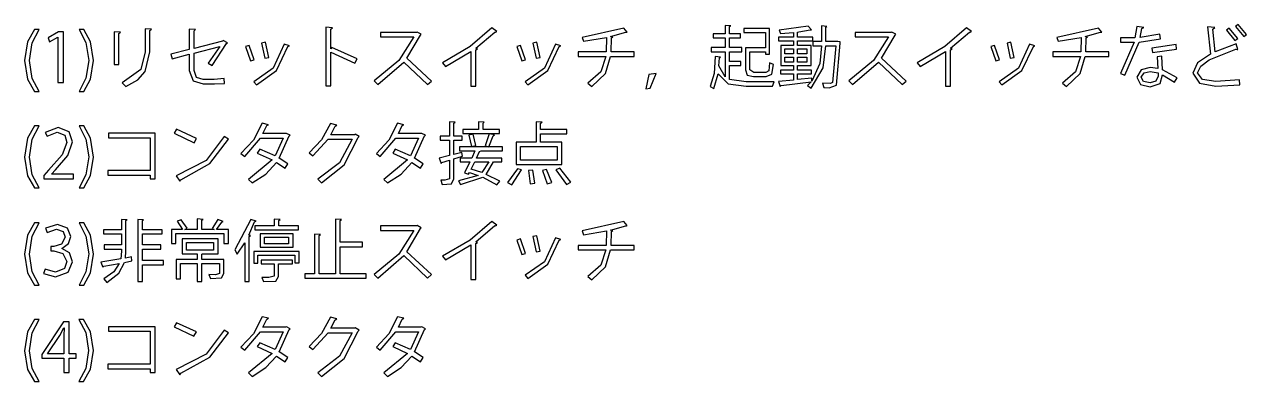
# Model space of a CAD drawing. Extents: x 18 to 210, y 9 to 277.
# Drawn here: x 19.23 to 63.75, y 122.49 to 135.49 of the extents above; entities that cross this region are included whole.
import ezdxf

# ---------------------------------------------------------------- set-up
doc = ezdxf.new("R2010")
doc.units = 0

msp = doc.modelspace()

# ---------------------------------------------------------------- linework, layer by layer
at = {"layer": '1'}
for p, q in [((30.457017, 135.374855), (30.20897, 135.391392)), ((30.20897, 135.391392), (30.20897, 133.258191)), ((30.395007, 135.325246), (30.457017, 135.374855)), ((36.257171, 135.37072), (35.461873, 134.689626)), ((36.443194, 135.234296), (36.257171, 135.37072)), ((41.064112, 135.362433), (39.54276, 135.023436)), ((41.192271, 135.217738), (41.064112, 135.362433)), ((44.959473, 135.449269), (44.7569, 135.461678)), ((44.7569, 135.461678), (44.7569, 135.151621)), ((44.913996, 135.416196), (44.959473, 135.449269)), ((44.913996, 135.151613), (44.913996, 135.416196)), ((47.777882, 135.428611), (46.727818, 135.288051)), ((47.901905, 135.300455), (47.777882, 135.428611)), ((48.464163, 135.424478), (48.261593, 135.441014)), ((48.261593, 135.441014), (48.261593, 134.870507)), ((48.418689, 135.391405), (48.464163, 135.424478)), ((48.418689, 134.870507), (48.418689, 135.391405)), ((53.550152, 135.370733), (52.754851, 134.689639)), ((53.736172, 135.234309), (53.550152, 135.370733)), ((58.357072, 135.362446), (56.83572, 135.023449)), ((58.485228, 135.217751), (58.357072, 135.362446)), ((59.751297, 135.420342), (59.681016, 135.006931)), ((60.007625, 135.387275), (59.751297, 135.420342)), ((59.933212, 135.345934), (60.007625, 135.387275)), ((62.594533, 135.38727), (62.32582, 135.407933)), ((62.32582, 135.407933), (62.437437, 134.415747)), ((62.520122, 135.325259), (62.594533, 135.38727)), ((63.115433, 135.354197), (63.02035, 135.283918)), ((63.429623, 134.986262), (63.115433, 135.354197)), ((63.446159, 135.494756), (63.351076, 135.420342)), ((63.351076, 135.420342), (63.652862, 135.060676)), ((63.752081, 135.130955), (63.446159, 135.494756)), ((19.591544, 135.312856), (19.344531, 134.863788)), ((19.507829, 134.831232), (19.761043, 135.312856)), ((19.761043, 135.312856), (19.591544, 135.312856)), ((20.473143, 135.226041), (20.092805, 135.011067)), ((20.092805, 135.011067), (20.142414, 134.858104)), ((20.142414, 134.858104), (20.444204, 135.035872)), ((20.444204, 135.035872), (20.44834, 135.035872)), ((20.44834, 135.035872), (20.44834, 133.386361)), ((20.65091, 135.226041), (20.473143, 135.226041)), ((20.65091, 133.386361), (20.65091, 135.226041)), ((21.216249, 135.312856), (21.467913, 134.832266)), ((21.385748, 135.312856), (21.216249, 135.312856)), ((21.630694, 134.867406), (21.385748, 135.312856)), ((22.726232, 135.209491), (22.494723, 135.226027)), ((22.494723, 135.226027), (22.494723, 134.031268)), ((22.668355, 135.16815), (22.726232, 135.209491)), ((22.668355, 134.031268), (22.668355, 135.16815)), ((23.623334, 135.337647), (23.623334, 134.498424)), ((23.858979, 135.321111), (23.623334, 135.337647)), ((23.801101, 135.279769), (23.858979, 135.321111)), ((23.801101, 134.498424), (23.801101, 135.279769)), ((25.463014, 135.31285), (25.22737, 135.325259)), ((25.22737, 135.325259), (25.22737, 134.576984)), ((25.405136, 135.263241), (25.463014, 135.31285)), ((25.405136, 134.622455), (25.405136, 135.263241)), ((26.467603, 134.911835), (26.442798, 134.891171)), ((26.624686, 134.829156), (26.467603, 134.911835)), ((30.395007, 134.605911), (30.395007, 135.325246)), ((33.50799, 135.20535), (32.205744, 135.20535)), ((32.205744, 135.20535), (32.205744, 135.039986)), ((32.205744, 135.039986), (33.412904, 135.039986)), ((33.412904, 135.039986), (32.865652, 134.177508)), ((33.160724, 134.266909), (33.652685, 135.110267)), ((33.541063, 135.217759), (33.50799, 135.20535)), ((33.681622, 135.139204), (33.541063, 135.217759)), ((33.652685, 135.110267), (33.681622, 135.139204)), ((35.67013, 134.630716), (36.368793, 135.217759)), ((36.368793, 135.217759), (36.393585, 135.213632)), ((36.393585, 135.213632), (36.443194, 135.234296)), ((39.54276, 135.023436), (39.592369, 134.882876)), ((39.592369, 134.882876), (40.435728, 135.023436)), ((40.435728, 135.023436), (40.423319, 134.49427)), ((40.584558, 135.052382), (41.134394, 135.21361)), ((40.667241, 135.044127), (40.584558, 135.052382)), ((40.601087, 134.494289), (40.613496, 135.002785)), ((40.613496, 135.002785), (40.667241, 135.044127)), ((41.134394, 135.21361), (41.163334, 135.209483)), ((41.163334, 135.209483), (41.192271, 135.217738)), ((44.7569, 135.151621), (44.32282, 135.151621)), ((44.32282, 135.151621), (44.32282, 135.002793)), ((44.32282, 135.002793), (44.7569, 135.002793)), ((44.7569, 135.002793), (44.7569, 134.655528)), ((45.319139, 135.151613), (44.913996, 135.151613)), ((44.913996, 134.65552), (44.913996, 135.002785)), ((44.913996, 135.002785), (45.319139, 135.002785)), ((45.319139, 135.002785), (45.319139, 135.151613)), ((46.377471, 135.350051), (45.430761, 135.350051)), ((45.430761, 135.350051), (45.430761, 135.197087)), ((45.430761, 135.197087), (46.220375, 135.197087)), ((46.220375, 135.197087), (46.220375, 134.643117)), ((46.377471, 134.407474), (46.377471, 135.350051)), ((47.244583, 135.027603), (46.6989, 135.027603)), ((46.6989, 135.027603), (46.6989, 134.899445)), ((46.727818, 135.288051), (46.76916, 135.168163)), ((46.76916, 135.168163), (47.244583, 135.205369)), ((47.244583, 135.205369), (47.244583, 135.027603)), ((47.397563, 135.209504), (47.438904, 135.226041)), ((47.397563, 135.027603), (47.397563, 135.209504)), ((47.947401, 135.027603), (47.397563, 135.027603)), ((47.438904, 135.226041), (47.85645, 135.300455)), ((47.85645, 135.300455), (47.881242, 135.296327)), ((47.881242, 135.296327), (47.901905, 135.300455)), ((47.947401, 134.899445), (47.947401, 135.027603)), ((50.800968, 135.205363), (49.498725, 135.205363)), ((49.498725, 135.205363), (49.498725, 135.039999)), ((49.498725, 135.039999), (50.705885, 135.039999)), ((50.705885, 135.039999), (50.158631, 134.177521)), ((50.453703, 134.266922), (50.945663, 135.11028)), ((50.834041, 135.217772), (50.800968, 135.205363)), ((50.9746, 135.139218), (50.834041, 135.217772)), ((50.945663, 135.11028), (50.9746, 135.139218)), ((52.963108, 134.630729), (53.661772, 135.217772)), ((53.661772, 135.217772), (53.686563, 135.213645)), ((53.686563, 135.213645), (53.736172, 135.234309)), ((56.83572, 135.023449), (56.885326, 134.88289)), ((56.885326, 134.88289), (57.728687, 135.023449)), ((57.728687, 135.023449), (57.716278, 134.494283)), ((57.877537, 135.052395), (58.427372, 135.213624)), ((57.960221, 135.04414), (57.877537, 135.052395)), ((57.894068, 134.494302), (57.906477, 135.002799)), ((57.906477, 135.002799), (57.960221, 135.04414)), ((58.427372, 135.213624), (58.456301, 135.209496)), ((58.456301, 135.209496), (58.485228, 135.217751)), ((59.457774, 135.002804), (59.164254, 135.002804)), ((59.164254, 135.002804), (59.164254, 134.845708)), ((59.681016, 135.006931), (59.457774, 135.002804)), ((59.838115, 134.849841), (60.61946, 134.969731)), ((59.871199, 135.015205), (59.933212, 135.345934)), ((60.594669, 135.135095), (59.871199, 135.015205)), ((60.61946, 134.969731), (60.594669, 135.135095)), ((62.602801, 134.494302), (62.520122, 135.325259)), ((63.02035, 135.283918), (63.322136, 134.915981)), ((63.322136, 134.915981), (63.429623, 134.986262)), ((63.652862, 135.060676), (63.752081, 135.130955)), ((19.344531, 134.863788), (19.227743, 134.175977)), ((19.409644, 134.175977), (19.507829, 134.831232)), ((21.467913, 134.832266), (21.567649, 134.184245)), ((21.745415, 134.18011), (21.630694, 134.867406)), ((23.623334, 134.498424), (23.463654, 133.859704)), ((23.624368, 133.776504), (23.801101, 134.498424)), ((25.22737, 134.576984), (24.565912, 134.41162)), ((25.405125, 134.452953), (26.343568, 134.696864)), ((26.442798, 134.891171), (25.405136, 134.622455)), ((26.343568, 134.696864), (25.921888, 134.089151)), ((26.070716, 133.998201), (26.583345, 134.800218)), ((26.583345, 134.800218), (26.624686, 134.829156)), ((27.414312, 134.734067), (27.282021, 134.688593)), ((27.282021, 134.688593), (27.463922, 134.167695)), ((27.600349, 134.204901), (27.414312, 134.734067)), ((28.01376, 134.849809), (27.869064, 134.816749)), ((27.869064, 134.816749), (27.980687, 134.266914)), ((28.129515, 134.291705), (28.01376, 134.849809)), ((28.691754, 134.771275), (28.291778, 133.901562)), ((28.407533, 133.813194), (28.828178, 134.688593)), ((28.881923, 134.713385), (28.691754, 134.771275)), ((28.828178, 134.688593), (28.881923, 134.713385)), ((30.432212, 134.659653), (30.395007, 134.605911)), ((30.395007, 133.258191), (30.395007, 134.48602)), ((30.395007, 134.48602), (31.259034, 134.085013)), ((31.35412, 134.246242), (30.432212, 134.659653)), ((35.461873, 134.689626), (34.458835, 134.10155)), ((34.562189, 133.965123), (35.496495, 134.514961)), ((35.496495, 134.514961), (35.496495, 133.249923)), ((35.728005, 134.601776), (35.67013, 134.630716)), ((35.674263, 134.568703), (35.728005, 134.601776)), ((35.674263, 133.249923), (35.674263, 134.568703)), ((37.298967, 134.734067), (37.166675, 134.688593)), ((37.166675, 134.688593), (37.348576, 134.167695)), ((37.485003, 134.204901), (37.298967, 134.734067)), ((37.898414, 134.849809), (37.753719, 134.816749)), ((37.753719, 134.816749), (37.865341, 134.266914)), ((38.014169, 134.291705), (37.898414, 134.849809)), ((38.576408, 134.771275), (38.176432, 133.901562)), ((38.292187, 133.813194), (38.712832, 134.688593)), ((38.766577, 134.713385), (38.576408, 134.771275)), ((38.712832, 134.688593), (38.766577, 134.713385)), ((40.423319, 134.49427), (39.406331, 134.49427)), ((39.406331, 134.49427), (39.406331, 134.333039)), ((41.440312, 134.494289), (40.601087, 134.494289)), ((41.440312, 134.333039), (41.440312, 134.494289)), ((44.7569, 134.655528), (44.248406, 134.655528)), ((44.248406, 134.655528), (44.248406, 134.502565)), ((44.248406, 134.502565), (44.761035, 134.502565)), ((44.761035, 134.502565), (44.761035, 133.584793)), ((45.368748, 134.65552), (44.913996, 134.65552)), ((44.913996, 134.147023), (44.913996, 134.502557)), ((44.913996, 134.502557), (45.368748, 134.502557)), ((45.368748, 134.502557), (45.368748, 134.65552)), ((45.50104, 134.643117), (45.50104, 133.841099)), ((46.220375, 134.643117), (45.50104, 134.643117)), ((45.658136, 133.841099), (45.658136, 134.494289)), ((45.658136, 134.494289), (46.220375, 134.494289)), ((46.220375, 134.494289), (46.220375, 134.407474)), ((46.6989, 134.899445), (47.244602, 134.899445)), ((47.244602, 134.725812), (46.785714, 134.725812)), ((46.785714, 134.725812), (46.785714, 133.998209)), ((46.926274, 134.424023), (46.926274, 134.605924)), ((46.926274, 134.605924), (47.244602, 134.605924)), ((47.244602, 134.899445), (47.244602, 134.725812)), ((47.244602, 134.605924), (47.244602, 134.424023)), ((47.397563, 134.725812), (47.397563, 134.899445)), ((47.397563, 134.899445), (47.947401, 134.899445)), ((47.885388, 134.725812), (47.397563, 134.725812)), ((47.397563, 134.424023), (47.397563, 134.605924)), ((47.397563, 134.605924), (47.73656, 134.605924)), ((47.73656, 134.605924), (47.73656, 134.424023)), ((47.885388, 133.998209), (47.885388, 134.725812)), ((48.261593, 134.870507), (47.951533, 134.870507)), ((47.951533, 134.870507), (47.951533, 134.717544)), ((47.951533, 134.717544), (48.261593, 134.717544)), ((48.261593, 134.717544), (48.203715, 134.07159)), ((48.332389, 133.918111), (48.418689, 134.717544)), ((48.861037, 134.87052), (48.418689, 134.870507)), ((48.418689, 134.717544), (48.782491, 134.717544)), ((48.782491, 134.717544), (48.666736, 133.378092)), ((48.807295, 133.278895), (48.94372, 134.812651)), ((48.94372, 134.866393), (48.861037, 134.87052)), ((48.94372, 134.812651), (48.94372, 134.866393)), ((52.754851, 134.689639), (51.751813, 134.101563)), ((51.855167, 133.965136), (52.789476, 134.514974)), ((52.789476, 134.514974), (52.789476, 133.249936)), ((53.020986, 134.601789), (52.963108, 134.630729)), ((52.967241, 134.568716), (53.020986, 134.601789)), ((52.967241, 133.249936), (52.967241, 134.568716)), ((54.570244, 134.73408), (54.437952, 134.688606)), ((54.437952, 134.688606), (54.619853, 134.167709)), ((54.756277, 134.204914), (54.570244, 134.73408)), ((55.169688, 134.849822), (55.024993, 134.816762)), ((55.024993, 134.816762), (55.136615, 134.266927)), ((55.285443, 134.291719), (55.169688, 134.849822)), ((55.847682, 134.771289), (55.447708, 133.901575)), ((55.563463, 133.813208), (55.984107, 134.688606)), ((56.037854, 134.713398), (55.847682, 134.771289)), ((55.984107, 134.688606), (56.037854, 134.713398)), ((57.716278, 134.494283), (56.69929, 134.494283)), ((56.69929, 134.494283), (56.69929, 134.333052)), ((58.733291, 134.494302), (57.894068, 134.494302)), ((58.733269, 134.333052), (58.733291, 134.494302)), ((59.652079, 134.845708), (59.155986, 133.708826)), ((59.164254, 134.845708), (59.652079, 134.845708)), ((59.317215, 133.642681), (59.838115, 134.849841)), ((61.189968, 134.76302), (60.305271, 134.630729)), ((60.305271, 134.630729), (60.330062, 134.473633)), ((60.330062, 134.473633), (61.198225, 134.593521)), ((61.198225, 134.593521), (61.189968, 134.76302)), ((62.391976, 134.210599), (63.359358, 134.597656)), ((63.367613, 134.791958), (62.602801, 134.494302)), ((63.359358, 134.597656), (63.413105, 134.585247)), ((63.429641, 134.585247), (63.367613, 134.791958)), ((63.413105, 134.585247), (63.429641, 134.585247)), ((19.227743, 134.175977), (19.344531, 133.495915)), ((19.510929, 133.531572), (19.409644, 134.175977)), ((21.567649, 134.184245), (21.467913, 133.532606)), ((21.632244, 133.501083), (21.745415, 134.18011)), ((22.494723, 134.031268), (22.668355, 134.031268)), ((24.565912, 134.41162), (24.607254, 134.246255)), ((24.607254, 134.246255), (25.22737, 134.407487)), ((25.22737, 134.407487), (25.22737, 133.812175)), ((25.405125, 133.8163), (25.405125, 134.452953)), ((25.921888, 134.089151), (26.070716, 133.998201)), ((27.463922, 134.167695), (27.600349, 134.204901)), ((27.980687, 134.266914), (28.129515, 134.291705)), ((31.259034, 134.085013), (31.35412, 134.246242)), ((32.865652, 134.177508), (31.974234, 133.435951)), ((32.102392, 133.30366), (33.049102, 134.126349)), ((33.049102, 134.126349), (33.908997, 133.30366)), ((34.057825, 133.431819), (33.160724, 134.266909)), ((34.458835, 134.10155), (34.562189, 133.965123)), ((37.348576, 134.167695), (37.485003, 134.204901)), ((37.865341, 134.266914), (38.014169, 134.291705)), ((39.406331, 134.333039), (40.410918, 134.333039)), ((40.410918, 134.333039), (40.230051, 133.7739)), ((40.397482, 133.710856), (40.58455, 134.333039)), ((40.58455, 134.333039), (41.440312, 134.333039)), ((44.393101, 134.333054), (44.351755, 133.703119)), ((44.591538, 134.308263), (44.393101, 134.333054)), ((44.529525, 133.985802), (44.546062, 134.279323)), ((44.546062, 134.279323), (44.591538, 134.308263)), ((45.323274, 134.147023), (44.913996, 134.147023)), ((45.323274, 133.998196), (45.323274, 134.147023)), ((46.220375, 134.407474), (46.377471, 134.407474)), ((46.377471, 134.10155), (46.342845, 133.809061)), ((46.522166, 134.035404), (46.377471, 134.10155)), ((46.454986, 133.682453), (46.522166, 134.035404)), ((47.244602, 134.424023), (46.926274, 134.424023)), ((46.926274, 134.304133), (47.244602, 134.304133)), ((46.926274, 134.118099), (46.926274, 134.304133)), ((47.244602, 134.118099), (46.926274, 134.118099)), ((47.244602, 134.304133), (47.244602, 134.118099)), ((47.73656, 134.424023), (47.397563, 134.424023)), ((47.397563, 134.118099), (47.397563, 134.304133)), ((47.397563, 134.304133), (47.73656, 134.304133)), ((47.73656, 134.118099), (47.397563, 134.118099)), ((47.73656, 134.304133), (47.73656, 134.118099)), ((48.203715, 134.07159), (47.910192, 133.431837)), ((50.158631, 134.177521), (49.267215, 133.435965)), ((49.395371, 133.303673), (50.342083, 134.126362)), ((50.342083, 134.126362), (51.201978, 133.303673)), ((51.350806, 133.431832), (50.453703, 134.266922)), ((51.751813, 134.101563), (51.855167, 133.965136)), ((54.619853, 134.167709), (54.756277, 134.204914)), ((55.136615, 134.266927), (55.285443, 134.291719)), ((56.69929, 134.333052), (57.703875, 134.333052)), ((57.703875, 134.333052), (57.52301, 133.773914)), ((57.690442, 133.710869), (57.87751, 134.333052)), ((57.87751, 134.333052), (58.733269, 134.333052)), ((60.660833, 134.341341), (60.495456, 134.320669)), ((60.495456, 134.320669), (60.51612, 133.890722)), ((60.693888, 133.83698), (60.660833, 134.341341)), ((61.970801, 134.095353), (61.792518, 133.72535)), ((62.437437, 134.415747), (61.970801, 134.095353)), ((62.085018, 133.978507), (62.391976, 134.210599)), ((23.463654, 133.859704), (22.792378, 133.369811)), ((23.354617, 133.476975), (23.624368, 133.776504)), ((25.22737, 133.812175), (25.368963, 133.443205)), ((25.50176, 133.565153), (25.405125, 133.8163)), ((28.291778, 133.901562), (27.587945, 133.407019)), ((27.683031, 133.291264), (28.407533, 133.813194)), ((38.176432, 133.901562), (37.472599, 133.407019)), ((37.567685, 133.291264), (38.292187, 133.813194)), ((40.230051, 133.7739), (39.757729, 133.357389)), ((39.894153, 133.237501), (40.397482, 133.710856)), ((41.974646, 133.675735), (41.867159, 133.154837)), ((42.239229, 133.708808), (41.974646, 133.675735)), ((42.028388, 133.171374), (42.239229, 133.708808)), ((44.351755, 133.703119), (44.2112, 133.237514)), ((44.339356, 133.1631), (44.500588, 133.692266)), ((44.500588, 133.692266), (44.871623, 133.334149)), ((44.761035, 133.584793), (44.529525, 133.985802)), ((44.913999, 133.489704), (44.913999, 133.998198)), ((44.913999, 133.998198), (45.323274, 133.998196)), ((45.50104, 133.841099), (45.562018, 133.642662)), ((45.562018, 133.642662), (45.790427, 133.593053)), ((45.806964, 133.746016), (45.658136, 133.841099)), ((45.790427, 133.593053), (46.245179, 133.593053)), ((46.236911, 133.746016), (45.806964, 133.746016)), ((46.342845, 133.809061), (46.236911, 133.746016)), ((46.245179, 133.593053), (46.454986, 133.682453)), ((47.244602, 133.832844), (46.769178, 133.832844)), ((46.769178, 133.832844), (46.769178, 133.700553)), ((46.769178, 133.700553), (47.244602, 133.700553)), ((46.785714, 133.998209), (47.244602, 133.998209)), ((47.244602, 133.998209), (47.244602, 133.832844)), ((47.244602, 133.700553), (47.244602, 133.469043)), ((47.397563, 133.832844), (47.397563, 133.998209)), ((47.397563, 133.998209), (47.885388, 133.998209)), ((47.901924, 133.832844), (47.397563, 133.832844)), ((47.397563, 133.485579), (47.397563, 133.700553)), ((47.397563, 133.700553), (47.901924, 133.700553)), ((47.889523, 133.171387), (48.332389, 133.918111)), ((47.901924, 133.700553), (47.901924, 133.832844)), ((55.447708, 133.901575), (54.743876, 133.407032)), ((54.83896, 133.291277), (55.563463, 133.813208)), ((57.52301, 133.773914), (57.050688, 133.357402)), ((57.187112, 133.237514), (57.690442, 133.710869)), ((59.155986, 133.708826), (59.317215, 133.642681)), ((59.912023, 133.843697), (59.755443, 133.572397)), ((59.908396, 133.572397), (60.017429, 133.735176)), ((60.239138, 133.932063), (59.912023, 133.843697)), ((60.017429, 133.735176), (60.23499, 133.783235)), ((60.23499, 133.783235), (60.52851, 133.729493)), ((60.51612, 133.890722), (60.239138, 133.932063)), ((60.52851, 133.613738), (60.450479, 133.429253)), ((60.52851, 133.729493), (60.52851, 133.613738)), ((60.52851, 133.613738), (60.52851, 133.613738)), ((60.59932, 133.342954), (60.693888, 133.655079)), ((61.218921, 133.551725), (60.693888, 133.83698)), ((60.693888, 133.655079), (61.12797, 133.394629)), ((61.792518, 133.72535), (62.032811, 133.352764)), ((61.970297, 133.733626), (62.085018, 133.978507)), ((62.150648, 133.488164), (61.970297, 133.733626)), ((19.344531, 133.495915), (19.591544, 133.051499)), ((19.761043, 133.051499), (19.510929, 133.531572)), ((20.44834, 133.386361), (20.65091, 133.386361)), ((21.467913, 133.532606), (21.216249, 133.051499)), ((21.385748, 133.051499), (21.632244, 133.501083)), ((22.792378, 133.369811), (22.920536, 133.237519)), ((22.920536, 133.237519), (23.354617, 133.476975)), ((25.368963, 133.443205), (25.739999, 133.328483)), ((25.744122, 133.493839), (25.50176, 133.565153)), ((25.739999, 133.328483), (26.15341, 133.328483)), ((26.145131, 133.493839), (25.744122, 133.493839)), ((26.508931, 133.52278), (26.145131, 133.493839)), ((26.15341, 133.328483), (26.517212, 133.349147)), ((26.517212, 133.349147), (26.508931, 133.52278)), ((27.587945, 133.407019), (27.683031, 133.291264)), ((30.20897, 133.258191), (30.395007, 133.258191)), ((31.974234, 133.435951), (32.102392, 133.30366)), ((33.908997, 133.30366), (34.057825, 133.431819)), ((35.496495, 133.249923), (35.674263, 133.249923)), ((37.472599, 133.407019), (37.567685, 133.291264)), ((39.757729, 133.357389), (39.894153, 133.237501)), ((41.867159, 133.154837), (42.028388, 133.171374)), ((44.2112, 133.237514), (44.339356, 133.1631)), ((44.871623, 133.334149), (45.521712, 133.245782)), ((45.517579, 133.402886), (44.913999, 133.489704)), ((46.546971, 133.407014), (45.517579, 133.402886)), ((45.521712, 133.245782), (46.480825, 133.245782)), ((46.480825, 133.245782), (46.546971, 133.407014)), ((47.244602, 133.469043), (46.6989, 133.415301)), ((46.6989, 133.415301), (46.756777, 133.237533)), ((46.756777, 133.237533), (46.793983, 133.270606)), ((46.793983, 133.270606), (47.889523, 133.407032)), ((47.910192, 133.539324), (47.397563, 133.485579)), ((47.889523, 133.407032), (47.761364, 133.274741)), ((47.761364, 133.274741), (47.889523, 133.171387)), ((47.910192, 133.431837), (47.910192, 133.539324)), ((48.596454, 133.340887), (48.307067, 133.353296)), ((48.307067, 133.353296), (48.352543, 133.196199)), ((48.352543, 133.196199), (48.550981, 133.187945)), ((48.550981, 133.187945), (48.807295, 133.278895)), ((48.666736, 133.378092), (48.596454, 133.340887)), ((49.267215, 133.435965), (49.395371, 133.303673)), ((51.201978, 133.303673), (51.350806, 133.431832)), ((52.789476, 133.249936), (52.967241, 133.249936)), ((54.743876, 133.407032), (54.83896, 133.291277)), ((57.050688, 133.357402), (57.187112, 133.237514)), ((59.755443, 133.572397), (59.891356, 133.307814)), ((59.891356, 133.307814), (60.235003, 133.216863)), ((60.002446, 133.416334), (59.908396, 133.572397)), ((60.239125, 133.365691), (60.002446, 133.416334)), ((60.235003, 133.216863), (60.59932, 133.342954)), ((60.450479, 133.429253), (60.239125, 133.365691)), ((61.12797, 133.394629), (61.218921, 133.551725)), ((62.032811, 133.352764), (62.635874, 133.249928)), ((62.631754, 133.419433), (62.150648, 133.488164)), ((63.49992, 133.473178), (62.631754, 133.419433)), ((62.635874, 133.249928), (63.512308, 133.295402)), ((63.512308, 133.295402), (63.49992, 133.473178)), ((19.591544, 133.051499), (19.761043, 133.051499)), ((21.216249, 133.051499), (21.385748, 133.051499)), ((19.591544, 131.799897), (19.344531, 131.350829)), ((19.507829, 131.318273), (19.761043, 131.799897)), ((19.761043, 131.799897), (19.591544, 131.799897)), ((21.216249, 131.799897), (21.467913, 131.319306)), ((21.385748, 131.799897), (21.216249, 131.799897)), ((21.630694, 131.354446), (21.385748, 131.799897)), ((27.889736, 131.895001), (27.568309, 131.277986)), ((28.121246, 131.841259), (27.889736, 131.895001)), ((27.918674, 131.518799), (28.055101, 131.812319)), ((28.055101, 131.812319), (28.121246, 131.841259)), ((30.382603, 131.88672), (30.053942, 131.289858)), ((30.614113, 131.820574), (30.382603, 131.88672)), ((30.543835, 131.787501), (30.614113, 131.820574)), ((32.821728, 131.895001), (32.5003, 131.277986)), ((33.053238, 131.841259), (32.821728, 131.895001)), ((32.850665, 131.518799), (32.987092, 131.812319)), ((32.987092, 131.812319), (33.053238, 131.841259)), ((34.925991, 131.932197), (34.719282, 131.944605)), ((34.719282, 131.944605), (34.719282, 131.431976)), ((34.876381, 131.899124), (34.925991, 131.932197)), ((34.876381, 131.431968), (34.876381, 131.899124)), ((35.980187, 131.932197), (35.765213, 131.944605)), ((35.765213, 131.944605), (35.765213, 131.667621)), ((35.934713, 131.899124), (35.980187, 131.932197)), ((35.934713, 131.667614), (35.934713, 131.899124)), ((38.084447, 131.936329), (37.869474, 131.948738)), ((37.869474, 131.948738), (37.869474, 131.204599)), ((38.034838, 131.903256), (38.084447, 131.936329)), ((38.034838, 131.667614), (38.034838, 131.903256)), ((19.344531, 131.350829), (19.227743, 130.663016)), ((20.456607, 131.746139), (19.981184, 131.564238)), ((19.981184, 131.564238), (20.051464, 131.423679)), ((20.051464, 131.423679), (20.4194, 131.576642)), ((20.4194, 131.576642), (20.694318, 131.460887)), ((20.856582, 131.578191), (20.456607, 131.746139)), ((20.694318, 131.460887), (20.770799, 131.196304)), ((20.977504, 131.221109), (20.856582, 131.578191)), ((21.745415, 130.667151), (21.630694, 131.354446)), ((22.288017, 131.535314), (22.288017, 131.36995)), ((23.987136, 131.535314), (22.288017, 131.535314)), ((22.288017, 131.36995), (23.809369, 131.36995)), ((23.809369, 131.36995), (23.809369, 130.171058)), ((23.987136, 129.869267), (23.987136, 131.535314)), ((24.764348, 131.680015), (24.685801, 131.531187)), ((24.685801, 131.531187), (25.405135, 131.188057)), ((25.496086, 131.345153), (24.764348, 131.680015)), ((26.500676, 131.415432), (25.845418, 130.541068)), ((26.661905, 131.316213), (26.500676, 131.415432)), ((27.257216, 130.679573), (27.823591, 131.353434)), ((27.823591, 131.353434), (28.654545, 131.353434)), ((28.733095, 131.518799), (27.918674, 131.518799)), ((28.654545, 131.353434), (28.356889, 130.704378)), ((28.509853, 130.621696), (28.869519, 131.436117)), ((28.7703, 131.527054), (28.733095, 131.518799)), ((28.902592, 131.460908), (28.7703, 131.527054)), ((28.869519, 131.436117), (28.902592, 131.460908)), ((30.386738, 131.477445), (30.543835, 131.787501)), ((31.250766, 131.477445), (30.386738, 131.477445)), ((30.873529, 130.382422), (31.383057, 131.378226)), ((31.279703, 131.493981), (31.250766, 131.477445)), ((31.420266, 131.411299), (31.279703, 131.493981)), ((31.383057, 131.378226), (31.420266, 131.411299)), ((32.189207, 130.679573), (32.755582, 131.353434)), ((32.755582, 131.353434), (33.586539, 131.353434)), ((33.665086, 131.518799), (32.850665, 131.518799)), ((33.586539, 131.353434), (33.288883, 130.704378)), ((33.441844, 130.621696), (33.801513, 131.436117)), ((33.702294, 131.527054), (33.665086, 131.518799)), ((33.834586, 131.460908), (33.702294, 131.527054)), ((33.801513, 131.436117), (33.834586, 131.460908)), ((34.719282, 131.431976), (34.367884, 131.431976)), ((34.367884, 131.431976), (34.367884, 131.279015)), ((35.174037, 131.431968), (34.876381, 131.431968)), ((35.174037, 131.279007), (35.174037, 131.431968)), ((35.765213, 131.667621), (35.198839, 131.667621)), ((35.198839, 131.667621), (35.198839, 131.522926)), ((35.198839, 131.522926), (36.538291, 131.522926)), ((35.570912, 131.493981), (35.422084, 131.460908)), ((35.422084, 131.460908), (35.513031, 131.05163)), ((35.67013, 131.088838), (35.570912, 131.493981)), ((36.538291, 131.667621), (35.934713, 131.667614)), ((36.15382, 131.510517), (36.009125, 131.072302)), ((36.145551, 131.039229), (36.302648, 131.440236)), ((36.35639, 131.469176), (36.15382, 131.510517)), ((36.302648, 131.440236), (36.35639, 131.469176)), ((36.538291, 131.522926), (36.538291, 131.667621)), ((38.989819, 131.667614), (38.034838, 131.667614)), ((38.034838, 131.204593), (38.034838, 131.510517)), ((38.034838, 131.510517), (38.989819, 131.510517)), ((38.989819, 131.510517), (38.989819, 131.667614)), ((19.409644, 130.663016), (19.507829, 131.318273)), ((20.770799, 131.196304), (20.604401, 130.746202)), ((20.808006, 130.722431), (20.977504, 131.221109)), ((21.467913, 131.319306), (21.567649, 130.671284)), ((25.405135, 131.188057), (25.496086, 131.345153)), ((25.987011, 130.429447), (26.661905, 131.316213)), ((27.568309, 131.277986), (27.116657, 130.791196)), ((27.807054, 130.952425), (27.711968, 130.811865)), ((28.356889, 130.704378), (27.807054, 130.952425)), ((30.053942, 131.289858), (29.601258, 130.82012)), ((29.737682, 130.7085), (30.28752, 131.316213)), ((30.28752, 131.316213), (31.168084, 131.316213)), ((31.168084, 131.316213), (30.708164, 130.459936)), ((32.5003, 131.277986), (32.04865, 130.791196)), ((32.739045, 130.952425), (32.643962, 130.811865)), ((33.288883, 130.704378), (32.739045, 130.952425)), ((34.367884, 131.279015), (34.719282, 131.279015)), ((34.719282, 131.279015), (34.719282, 130.716776)), ((34.876381, 130.758109), (34.876381, 131.279007)), ((34.876381, 131.279007), (35.174037, 131.279007)), ((36.641645, 131.035093), (35.083084, 131.035093)), ((35.083084, 131.035093), (35.083084, 130.890401)), ((35.513031, 131.05163), (35.67013, 131.088838)), ((36.009125, 131.072302), (36.145551, 131.039229)), ((36.641645, 130.890393), (36.641645, 131.035093)), ((37.869474, 131.204599), (37.146006, 131.204599)), ((37.146006, 131.204599), (37.146006, 130.394313)), ((37.303102, 130.547269), (37.303102, 131.05163)), ((37.303102, 131.05163), (38.634285, 131.05163)), ((38.803782, 131.204599), (38.034838, 131.204593)), ((38.634285, 131.05163), (38.634285, 130.547269)), ((38.803782, 130.394313), (38.803782, 131.204599)), ((19.227743, 130.663016), (19.344531, 129.982956)), ((19.510929, 130.018612), (19.409644, 130.663016)), ((20.604401, 130.746202), (20.109341, 130.187581)), ((20.353254, 130.195849), (20.808006, 130.722431)), ((21.567649, 130.671284), (21.467913, 130.019645)), ((21.632244, 129.988123), (21.745415, 130.667151)), ((25.845418, 130.541068), (24.75608, 129.976761)), ((27.116657, 130.791196), (27.257216, 130.679573)), ((28.253538, 130.559685), (27.385375, 129.852751)), ((27.711968, 130.811865), (28.253538, 130.559685)), ((28.01841, 130.045505), (28.406499, 130.468735)), ((28.406499, 130.468735), (28.724826, 130.257894)), ((28.828178, 130.419126), (28.509853, 130.621696)), ((29.601258, 130.82012), (29.737682, 130.7085)), ((30.708164, 130.459936), (29.919583, 129.861006)), ((32.04865, 130.791196), (32.189207, 130.679573)), ((33.185529, 130.559685), (32.317366, 129.852751)), ((32.643962, 130.811865), (33.185529, 130.559685)), ((32.950401, 130.045505), (33.338493, 130.468735)), ((33.338493, 130.468735), (33.656818, 130.257894)), ((33.760169, 130.419126), (33.441844, 130.621696)), ((34.719282, 130.716776), (34.34308, 130.625826)), ((34.34308, 130.625826), (34.40509, 130.431521)), ((34.40509, 130.431521), (34.43403, 130.472863)), ((34.43403, 130.472863), (34.719282, 130.555545)), ((34.719282, 130.555545), (34.719282, 129.869283)), ((34.876379, 130.601013), (35.182303, 130.691964)), ((34.876379, 129.869275), (34.876379, 130.601013)), ((35.165766, 130.836656), (34.876381, 130.758109)), ((35.083084, 130.890401), (35.64119, 130.890401)), ((35.525435, 130.629951), (35.107891, 130.629951)), ((35.107891, 130.629951), (35.107891, 130.485258)), ((35.107891, 130.485258), (35.459289, 130.485258)), ((35.182303, 130.691964), (35.165766, 130.836656)), ((35.459289, 130.485258), (35.260852, 130.088384)), ((35.504766, 130.228943), (35.632922, 130.485258)), ((35.64119, 130.890401), (35.525435, 130.629951)), ((35.632922, 130.485258), (36.141416, 130.485258)), ((35.699068, 130.629951), (35.810687, 130.869729)), ((36.61684, 130.629951), (35.699068, 130.629951)), ((35.810687, 130.869729), (35.864432, 130.890393)), ((35.864432, 130.890393), (36.641645, 130.890393)), ((36.141416, 130.485258), (35.897505, 130.096652)), ((36.054601, 130.034639), (36.310916, 130.485258)), ((36.310916, 130.485258), (36.61684, 130.485258)), ((36.61684, 130.485258), (36.61684, 130.629951)), ((38.634285, 130.547269), (37.303102, 130.547269)), ((19.761043, 129.538538), (19.510929, 130.018612)), ((20.109341, 130.187581), (19.931575, 129.997412)), ((20.20856, 130.047022), (20.353254, 130.195849)), ((20.20856, 130.038767), (20.20856, 130.047022)), ((21.018846, 130.038767), (20.20856, 130.038767)), ((21.018846, 129.873389), (21.018846, 130.038767)), ((21.467913, 130.019645), (21.216249, 129.538538)), ((23.809369, 130.171058), (22.263212, 130.171058)), ((22.263212, 130.171058), (22.263212, 130.005694)), ((24.921445, 129.840337), (25.987011, 130.429447)), ((27.521799, 129.724595), (28.01841, 130.045505)), ((28.724826, 130.257894), (28.828178, 130.419126)), ((30.047741, 129.724582), (30.873529, 130.382422)), ((32.45379, 129.724595), (32.950401, 130.045505)), ((33.656818, 130.257894), (33.760169, 130.419126)), ((35.260852, 130.088384), (35.405547, 130.038774)), ((35.405547, 130.038774), (35.43862, 130.10492)), ((35.43862, 130.10492), (35.752812, 129.997433)), ((35.897505, 130.096652), (35.504766, 130.228943)), ((36.542426, 129.78246), (36.054601, 130.034639)), ((37.187347, 130.241344), (36.831814, 129.736983)), ((36.980642, 129.658436), (37.340308, 130.195871)), ((37.146006, 130.394313), (38.803782, 130.394313)), ((37.340308, 130.195871), (37.187347, 130.241344)), ((37.753719, 130.191743), (37.596623, 130.179334)), ((37.596623, 130.179334), (37.650367, 129.691509)), ((37.819864, 129.712186), (37.753719, 130.191743)), ((38.249812, 130.208272), (38.096851, 130.175199)), ((38.096851, 130.175199), (38.274616, 129.695642)), ((38.435848, 129.73285), (38.249812, 130.208272)), ((38.737637, 130.262016), (38.588809, 130.195871)), ((38.588809, 130.195871), (38.977415, 129.666705)), ((39.130378, 129.745251), (38.737637, 130.262016)), ((19.344531, 129.982956), (19.591544, 129.538538)), ((19.931575, 129.997412), (19.931575, 129.873389)), ((19.931575, 129.873389), (21.018846, 129.873389)), ((21.385748, 129.538538), (21.632244, 129.988123)), ((22.263212, 130.005694), (23.809369, 130.005694)), ((23.809369, 130.005694), (23.809369, 129.869267)), ((23.809369, 129.869267), (23.987136, 129.869267)), ((24.75608, 129.976761), (24.888372, 129.786592)), ((24.888372, 129.786592), (24.921445, 129.840337)), ((27.385375, 129.852751), (27.521799, 129.724595)), ((29.919583, 129.861006), (30.047741, 129.724582)), ((32.317366, 129.852751), (32.45379, 129.724595)), ((34.54565, 129.819673), (34.396822, 129.823801)), ((34.396822, 129.823801), (34.450567, 129.662569)), ((34.450567, 129.662569), (34.787496, 129.693061)), ((34.719282, 129.869283), (34.54565, 129.819673)), ((34.787496, 129.693061), (34.876379, 129.869275)), ((35.752812, 129.997433), (35.041746, 129.803129)), ((35.041746, 129.803129), (35.112024, 129.666705)), ((35.112024, 129.666705), (35.92231, 129.927152)), ((35.92231, 129.927152), (36.434939, 129.654301)), ((36.434939, 129.654301), (36.542426, 129.78246)), ((36.831814, 129.736983), (36.980642, 129.658436)), ((37.650367, 129.691509), (37.819864, 129.712186)), ((38.274616, 129.695642), (38.435848, 129.73285)), ((38.977415, 129.666705), (39.130378, 129.745251)), ((19.591544, 129.538538), (19.761043, 129.538538)), ((21.216249, 129.538538), (21.385748, 129.538538)), ((19.591544, 128.264214), (19.344531, 127.815146)), ((19.507829, 127.782589), (19.761043, 128.264214)), ((19.761043, 128.264214), (19.591544, 128.264214)), ((21.216249, 128.264214), (21.467913, 127.783623)), ((21.385748, 128.2642), (21.216249, 128.264214)), ((21.630694, 127.818749), (21.385748, 128.2642)), ((22.974278, 128.384101), (22.763439, 128.39651)), ((22.763439, 128.39651), (22.763439, 128.020308)), ((22.924669, 128.351029), (22.974278, 128.384101)), ((22.924669, 127.234819), (22.924669, 128.351029)), ((23.569591, 128.384101), (23.358751, 128.39651)), ((23.358751, 128.39651), (23.358751, 126.131018)), ((23.524116, 128.351029), (23.569591, 128.384101)), ((23.524116, 128.0203), (23.524116, 128.351029)), ((24.937981, 128.384101), (24.797421, 128.326227)), ((24.797421, 128.326227), (24.991724, 128.032704)), ((25.161223, 128.07818), (24.937981, 128.384101)), ((25.735864, 128.396505), (25.525024, 128.413042)), ((25.525024, 128.413042), (25.525024, 128.032704)), ((25.690389, 128.363432), (25.735864, 128.396505)), ((25.690389, 128.032704), (25.690389, 128.363432)), ((26.277433, 128.39237), (26.062459, 128.065776)), ((26.219555, 128.032704), (26.417992, 128.293154)), ((26.471736, 128.313818), (26.277433, 128.39237)), ((26.417992, 128.293154), (26.471736, 128.313818)), ((27.47219, 128.396492), (26.889282, 127.288551)), ((27.406044, 127.821863), (27.61275, 128.305555)), ((27.666494, 128.330346), (27.47219, 128.396492)), ((27.61275, 128.305555), (27.666494, 128.330346)), ((28.53879, 128.388237), (28.327952, 128.400646)), ((28.327952, 128.400646), (28.327952, 128.165)), ((28.493316, 128.355164), (28.53879, 128.388237)), ((28.493316, 128.164995), (28.493316, 128.355164)), ((30.779477, 128.388237), (30.556236, 128.404773)), ((30.556236, 128.404773), (30.556236, 126.416268)), ((30.725735, 128.355164), (30.779477, 128.388237)), ((30.725735, 127.565548), (30.725735, 128.355164)), ((36.257171, 128.322091), (35.461873, 127.640996)), ((36.443194, 128.185664), (36.257171, 128.322091)), ((41.064112, 128.313852), (39.54276, 127.974855)), ((41.192271, 128.16916), (41.064112, 128.313852)), ((19.344531, 127.815146), (19.227743, 127.127332)), ((20.431802, 128.210469), (19.993586, 128.069909)), ((19.993586, 128.069909), (20.055598, 127.921081)), ((20.055598, 127.921081), (20.390461, 128.040972)), ((20.390461, 128.040972), (20.63334, 127.952605)), ((20.799221, 128.075077), (20.431802, 128.210469)), ((20.63334, 127.952605), (20.708787, 127.743316)), ((20.915493, 127.772253), (20.799221, 128.075077)), ((21.745415, 127.131454), (21.630694, 127.818749)), ((22.763439, 128.020308), (22.106116, 128.020308)), ((22.106116, 128.020308), (22.106116, 127.867344)), ((22.106116, 127.867344), (22.76344, 127.867344)), ((22.76344, 127.867344), (22.76344, 127.466337)), ((24.247585, 128.0203), (23.524116, 128.0203)), ((23.524116, 127.466329), (23.524116, 127.867339)), ((23.524116, 127.867339), (24.247585, 127.867339)), ((24.247585, 127.867339), (24.247585, 128.0203)), ((24.991724, 128.032704), (24.590716, 128.032704)), ((24.590716, 128.032704), (24.590716, 127.520074)), ((24.747812, 127.520074), (24.747812, 127.883876)), ((24.747812, 127.883876), (26.49654, 127.883876)), ((25.070273, 128.032704), (25.161223, 128.07818)), ((25.525024, 128.032704), (25.070273, 128.032704)), ((26.136873, 128.032704), (25.690389, 128.032704)), ((26.062459, 128.065776), (26.136873, 128.032704)), ((26.661905, 128.032704), (26.219555, 128.032704)), ((26.49654, 127.883876), (26.49654, 127.520074)), ((26.661905, 127.520074), (26.661905, 128.032704)), ((27.463922, 127.805326), (27.406044, 127.821863)), ((27.414312, 127.772253), (27.463922, 127.805326)), ((28.327952, 128.165), (27.621018, 128.165)), ((27.621018, 128.165), (27.621018, 128.0203)), ((27.621018, 128.0203), (29.216784, 128.0203)), ((29.018347, 127.871472), (27.819455, 127.871472)), ((27.819455, 127.871472), (27.819455, 127.379514)), ((29.216784, 128.164995), (28.493316, 128.164995)), ((29.018347, 127.379514), (29.018347, 127.871472)), ((29.216784, 128.0203), (29.216784, 128.164995)), ((30.018801, 127.842534), (29.799695, 127.854943)), ((29.799695, 127.854943), (29.799695, 126.416273)), ((29.969192, 127.805326), (30.018801, 127.842534)), ((29.969192, 126.416268), (29.969192, 127.805326)), ((33.50799, 128.156719), (32.205744, 128.156719)), ((32.205744, 128.156719), (32.205744, 127.991354)), ((32.205744, 127.991354), (33.412904, 127.991354)), ((33.412904, 127.991354), (32.865652, 127.128876)), ((33.160724, 127.218277), (33.652685, 128.061636)), ((33.541063, 128.169128), (33.50799, 128.156719)), ((33.681622, 128.090573), (33.541063, 128.169128)), ((33.652685, 128.061636), (33.681622, 128.090573)), ((35.67013, 127.582084), (36.368793, 128.169128)), ((36.368793, 128.169128), (36.393585, 128.165)), ((36.393585, 128.165), (36.443194, 128.185664)), ((37.898414, 127.801178), (37.753719, 127.768121)), ((38.014169, 127.243074), (37.898414, 127.801178)), ((39.54276, 127.974855), (39.592369, 127.834295)), ((39.592369, 127.834295), (40.435728, 127.974855)), ((40.435728, 127.974855), (40.423319, 127.445689)), ((40.584558, 128.003777), (41.134394, 128.165006)), ((40.667241, 127.995495), (40.584558, 128.003777)), ((40.601087, 127.44566), (40.613496, 127.954154)), ((40.613496, 127.954154), (40.667241, 127.995495)), ((41.134394, 128.165006), (41.163334, 128.160878)), ((41.163334, 128.160878), (41.192271, 128.16916)), ((19.409644, 127.127332), (19.507829, 127.782589)), ((20.303645, 127.404319), (20.183755, 127.404319)), ((20.183755, 127.404319), (20.183755, 127.251356)), ((20.572878, 127.488551), (20.303645, 127.404319)), ((20.708787, 127.743316), (20.572878, 127.488551)), ((20.584764, 127.338173), (20.829193, 127.514906)), ((20.829193, 127.514906), (20.915493, 127.772253)), ((21.467913, 127.783623), (21.567649, 127.1356)), ((22.76344, 127.466337), (22.135055, 127.466337)), ((22.135055, 127.466337), (22.135055, 127.313374)), ((24.197975, 127.466329), (23.524116, 127.466329)), ((24.197975, 127.313368), (24.197975, 127.466329)), ((24.590716, 127.520074), (24.747812, 127.520074)), ((26.281566, 127.689579), (24.975188, 127.689579)), ((24.975188, 127.689579), (24.975188, 127.143877)), ((25.132284, 127.272027), (25.132284, 127.55728)), ((25.132284, 127.55728), (26.116202, 127.55728)), ((26.116202, 127.55728), (26.116202, 127.272027)), ((26.281566, 127.143877), (26.281566, 127.689579)), ((26.49654, 127.520074), (26.661905, 127.520074)), ((26.971964, 127.131454), (27.253084, 127.536597)), ((27.253084, 127.536597), (27.253084, 126.126878)), ((27.414312, 126.126878), (27.414312, 127.772253)), ((27.819455, 127.379514), (29.018347, 127.379514)), ((27.976551, 127.503538), (27.976551, 127.751584)), ((27.976551, 127.751584), (28.852983, 127.751584)), ((28.852983, 127.503538), (27.976551, 127.503538)), ((28.852983, 127.751584), (28.852983, 127.503538)), ((31.540154, 127.565548), (30.725735, 127.565548)), ((30.725735, 127.400183), (31.540154, 127.400183)), ((30.725735, 126.416273), (30.725735, 127.400183)), ((31.540154, 127.400183), (31.540154, 127.565548)), ((35.461873, 127.640996), (34.458835, 127.052918)), ((34.562189, 126.916494), (35.496495, 127.466329)), ((35.496495, 127.466329), (35.496495, 126.201292)), ((35.728005, 127.553147), (35.67013, 127.582084)), ((35.674263, 127.520074), (35.728005, 127.553147)), ((35.674263, 126.201292), (35.674263, 127.520074)), ((37.298967, 127.685438), (37.166675, 127.639962)), ((37.166675, 127.639962), (37.348576, 127.119064)), ((37.485003, 127.156272), (37.298967, 127.685438)), ((37.753719, 127.768121), (37.865341, 127.218283)), ((38.576408, 127.722644), (38.176432, 126.852931)), ((38.292187, 126.764565), (38.712832, 127.639962)), ((38.766577, 127.664753), (38.576408, 127.722644)), ((38.712832, 127.639962), (38.766577, 127.664753)), ((40.423319, 127.445689), (39.406331, 127.445689)), ((39.406331, 127.445689), (39.406331, 127.28446)), ((41.440312, 127.44566), (40.601087, 127.44566)), ((41.440312, 127.28446), (41.440312, 127.44566)), ((19.227743, 127.127332), (19.344531, 126.447272)), ((19.510929, 126.482928), (19.409644, 127.127332)), ((20.183755, 127.251356), (20.303645, 127.251356)), ((20.303645, 127.251356), (20.627139, 127.155754)), ((20.584764, 127.334038), (20.584764, 127.338173)), ((20.863816, 127.179526), (20.584764, 127.334038)), ((20.627139, 127.155754), (20.770799, 126.858616)), ((20.981639, 126.854481), (20.863816, 127.179526)), ((21.567649, 127.1356), (21.467913, 126.483962)), ((21.632244, 126.452428), (21.745415, 127.131454)), ((22.734501, 126.95784), (22.015166, 126.842085)), ((22.135055, 127.313374), (22.76344, 127.313374)), ((22.76344, 127.234827), (22.734501, 126.95784)), ((22.76344, 127.313374), (22.76344, 127.234827)), ((22.903999, 126.986773), (22.924669, 127.234819)), ((23.127242, 127.028122), (22.903999, 126.986773)), ((23.13551, 126.883426), (23.127242, 127.028122)), ((23.524116, 126.895822), (23.524116, 127.313368)), ((23.524116, 127.313368), (24.197975, 127.313368)), ((24.288926, 126.89583), (23.524116, 126.895822)), ((24.288926, 126.738734), (24.288926, 126.89583)), ((25.525024, 126.937171), (24.75608, 126.937171)), ((24.75608, 126.937171), (24.75608, 126.234373)), ((24.975188, 127.143877), (25.525024, 127.143877)), ((26.116202, 127.272027), (25.132284, 127.272027)), ((25.525024, 127.143877), (25.525024, 126.937171)), ((25.690389, 127.131468), (25.719327, 127.143877)), ((25.690389, 126.937163), (25.690389, 127.131468)), ((26.49654, 126.937163), (25.690389, 126.937163)), ((25.719327, 127.143877), (26.281566, 127.143877)), ((26.49654, 126.424534), (26.49654, 126.937163)), ((26.889282, 127.288551), (26.971964, 127.131454)), ((29.241589, 127.222418), (27.583812, 127.222418)), ((27.583812, 127.222418), (27.583812, 126.804872)), ((27.73264, 126.804872), (27.73264, 127.090127)), ((27.73264, 127.090127), (29.084493, 127.090127)), ((28.989409, 126.90821), (27.856663, 126.90821)), ((27.856663, 126.90821), (27.856663, 126.771786)), ((28.989409, 126.771786), (28.989409, 126.90821)), ((29.084493, 127.090127), (29.084493, 126.809007)), ((29.241589, 126.809007), (29.241589, 127.222418)), ((32.865652, 127.128876), (31.974234, 126.38732)), ((32.102392, 126.255029), (33.049102, 127.077718)), ((33.049102, 127.077718), (33.908997, 126.255029)), ((34.057825, 126.383187), (33.160724, 127.218277)), ((34.458835, 127.052918), (34.562189, 126.916494)), ((37.348576, 127.119064), (37.485003, 127.156272)), ((37.865341, 127.218283), (38.014169, 127.243074)), ((39.406331, 127.28446), (40.410918, 127.28446)), ((40.410918, 127.28446), (40.230051, 126.725322)), ((40.397482, 126.662276), (40.58455, 127.28446)), ((40.58455, 127.28446), (41.440312, 127.28446)), ((19.761043, 126.002854), (19.510929, 126.482928)), ((19.985318, 126.58163), (19.923307, 126.424534)), ((20.361522, 126.474143), (19.985318, 126.58163)), ((20.357388, 126.308779), (20.824542, 126.473109)), ((20.682432, 126.602817), (20.361522, 126.474143)), ((20.770799, 126.858616), (20.682432, 126.602817)), ((20.824542, 126.473109), (20.981639, 126.854481)), ((21.467913, 126.483962), (21.216249, 126.002854)), ((21.385748, 126.002854), (21.632244, 126.452428)), ((22.015166, 126.842085), (22.081312, 126.651916)), ((22.081312, 126.651916), (22.118519, 126.689125)), ((22.485938, 126.483452), (22.114385, 126.230237)), ((22.118519, 126.689125), (22.680758, 126.792476)), ((22.680758, 126.792476), (22.485938, 126.483452)), ((22.667322, 126.433326), (22.870927, 126.829684)), ((22.870927, 126.829684), (23.13551, 126.883426)), ((23.524116, 126.131018), (23.524116, 126.738734)), ((23.524116, 126.738734), (24.288926, 126.738734)), ((24.913176, 126.234373), (24.913176, 126.784208)), ((24.913176, 126.784208), (25.525024, 126.784208)), ((25.525024, 126.784208), (25.525024, 126.126886)), ((25.690389, 126.126886), (25.690389, 126.784208)), ((25.690389, 126.784208), (26.33531, 126.784208)), ((26.33531, 126.784208), (26.33531, 126.424542)), ((27.583812, 126.804872), (27.73264, 126.804872)), ((27.856663, 126.771786), (28.327952, 126.771799)), ((28.327952, 126.771799), (28.327952, 126.321182)), ((28.489181, 126.317034), (28.489181, 126.771786)), ((28.489181, 126.771786), (28.989409, 126.771786)), ((29.084493, 126.809007), (29.241589, 126.809007)), ((38.176432, 126.852931), (37.472599, 126.358388)), ((37.567685, 126.242633), (38.292187, 126.764565)), ((40.230051, 126.725322), (39.757729, 126.30881)), ((39.894153, 126.18892), (40.397482, 126.662276)), ((19.344531, 126.447272), (19.591544, 126.002854)), ((19.923307, 126.424534), (20.357388, 126.308779)), ((22.114385, 126.230237), (22.234274, 126.102081)), ((22.234274, 126.102081), (22.667322, 126.433326)), ((23.358751, 126.131018), (23.524116, 126.131018)), ((24.75608, 126.234373), (24.913176, 126.234373)), ((25.525024, 126.126886), (25.690389, 126.126886)), ((26.190616, 126.379065), (25.950837, 126.383193)), ((25.950837, 126.383193), (26.008715, 126.2385)), ((26.008715, 126.2385), (26.401456, 126.261754)), ((26.33531, 126.424542), (26.190616, 126.379065)), ((26.401456, 126.261754), (26.49654, 126.424534)), ((27.253084, 126.126878), (27.414312, 126.126878)), ((28.129515, 126.275706), (27.881468, 126.279833)), ((27.881468, 126.279833), (27.93521, 126.12687)), ((27.93521, 126.12687), (28.385829, 126.147534)), ((28.327952, 126.321182), (28.129515, 126.275706)), ((28.385829, 126.147534), (28.489181, 126.317034)), ((29.799695, 126.416273), (29.448294, 126.416273)), ((29.448294, 126.416273), (29.448294, 126.255044)), ((29.448294, 126.255044), (31.680713, 126.255044)), ((30.556236, 126.416268), (29.969192, 126.416268)), ((31.680713, 126.416273), (30.725735, 126.416273)), ((31.680713, 126.255044), (31.680713, 126.416273)), ((31.974234, 126.38732), (32.102392, 126.255029)), ((33.908997, 126.255029), (34.057825, 126.383187)), ((35.496495, 126.201292), (35.674263, 126.201292)), ((37.472599, 126.358388), (37.567685, 126.242633)), ((39.757729, 126.30881), (39.894153, 126.18892)), ((19.591544, 126.002854), (19.761043, 126.002854)), ((21.216249, 126.002854), (21.385748, 126.002854)), ((19.591544, 124.750221), (19.344531, 124.301153)), ((19.507829, 124.268596), (19.761043, 124.750221)), ((19.761043, 124.750221), (19.591544, 124.750221)), ((21.215216, 124.750221), (21.46688, 124.26963)), ((21.384714, 124.750221), (21.215216, 124.750221)), ((21.62966, 124.304769), (21.384714, 124.750221)), ((27.889736, 124.845301), (27.568309, 124.228285)), ((28.121246, 124.791556), (27.889736, 124.845301)), ((27.918674, 124.469096), (28.055101, 124.762619)), ((28.055101, 124.762619), (28.121246, 124.791556)), ((30.382603, 124.837046), (30.053942, 124.240184)), ((30.614113, 124.7709), (30.382603, 124.837046)), ((30.386738, 124.427768), (30.543835, 124.737828)), ((30.543835, 124.737828), (30.614113, 124.7709)), ((32.821728, 124.845301), (32.5003, 124.228285)), ((33.053238, 124.791556), (32.821728, 124.845301)), ((32.850665, 124.469096), (32.987092, 124.762619)), ((32.987092, 124.762619), (33.053238, 124.791556)), ((19.344531, 124.301153), (19.227743, 123.613339)), ((19.409644, 123.613339), (19.507829, 124.268596)), ((20.646776, 124.663403), (19.861295, 123.468647)), ((20.514484, 124.171445), (20.663312, 124.444297)), ((20.857615, 124.663403), (20.646776, 124.663403)), ((20.663312, 124.444297), (20.67158, 124.444297)), ((20.67158, 124.444297), (20.663312, 124.150773)), ((20.857615, 123.497584), (20.857615, 124.663403)), ((21.46688, 124.26963), (21.566615, 123.621607)), ((21.744382, 123.617475), (21.62966, 124.304769)), ((22.286984, 124.485638), (22.286984, 124.320273)), ((23.986103, 124.485638), (22.286984, 124.485638)), ((22.286984, 124.320273), (23.808336, 124.320273)), ((23.808336, 124.320273), (23.808336, 123.121382)), ((23.986103, 122.81959), (23.986103, 124.485638)), ((24.763315, 124.630338), (24.684767, 124.48151)), ((24.684767, 124.48151), (25.404102, 124.13838)), ((25.495052, 124.295477), (24.763315, 124.630338)), ((25.404102, 124.13838), (25.495052, 124.295477)), ((26.499641, 124.365755), (25.844385, 123.491392)), ((25.985978, 123.379771), (26.66087, 124.266536)), ((26.66087, 124.266536), (26.499641, 124.365755)), ((27.568309, 124.228285), (27.116657, 123.741493)), ((27.257216, 123.629873), (27.823591, 124.303732)), ((27.823591, 124.303732), (28.654545, 124.303732)), ((28.733095, 124.469096), (27.918674, 124.469096)), ((28.654545, 124.303732), (28.356889, 123.654678)), ((28.509853, 123.571996), (28.869519, 124.386414)), ((28.7703, 124.477377), (28.733095, 124.469096)), ((28.902592, 124.411205), (28.7703, 124.477377)), ((28.869519, 124.386414), (28.902592, 124.411205)), ((30.053942, 124.240184), (29.601258, 123.770446)), ((29.737682, 123.658824), (30.28752, 124.266539)), ((30.28752, 124.266539), (31.168084, 124.266539)), ((31.250766, 124.427768), (30.386738, 124.427768)), ((31.168084, 124.266539), (30.708164, 123.410261)), ((30.873529, 123.332746), (31.383057, 124.328549)), ((31.279703, 124.444305), (31.250766, 124.427768)), ((31.420266, 124.361622), (31.279703, 124.444305)), ((31.383057, 124.328549), (31.420266, 124.361622)), ((32.5003, 124.228285), (32.04865, 123.741493)), ((32.189207, 123.629873), (32.755582, 124.303732)), ((32.755582, 124.303732), (33.586539, 124.303732)), ((33.665086, 124.469096), (32.850665, 124.469096)), ((33.586539, 124.303732), (33.288883, 123.654678)), ((33.441844, 123.571996), (33.801513, 124.386414)), ((33.702294, 124.477377), (33.665086, 124.469096)), ((33.834586, 124.411205), (33.702294, 124.477377)), ((33.801513, 124.386414), (33.834586, 124.411205)), ((20.068, 123.50172), (20.514484, 124.171445)), ((20.663312, 124.150773), (20.663312, 123.497584)), ((27.807054, 123.902724), (27.711968, 123.762165)), ((28.356889, 123.654678), (27.807054, 123.902724)), ((32.739045, 123.902724), (32.643962, 123.762165)), ((33.288883, 123.654678), (32.739045, 123.902724)), ((19.227743, 123.613339), (19.344531, 122.933279)), ((19.510929, 122.968935), (19.409644, 123.613339)), ((19.861295, 123.468647), (19.861295, 123.340488)), ((19.861295, 123.340488), (20.663312, 123.340488)), ((20.068, 123.497584), (20.068, 123.50172)), ((20.663312, 123.497584), (20.068, 123.497584)), ((20.663312, 123.340488), (20.663312, 122.823726)), ((21.109796, 123.497584), (20.857615, 123.497584)), ((20.857615, 123.340488), (21.109796, 123.340488)), ((20.857615, 122.823726), (20.857615, 123.340488)), ((21.109796, 123.340488), (21.109796, 123.497584)), ((21.566615, 123.621607), (21.46688, 122.969969)), ((21.63121, 122.938447), (21.744382, 123.617475)), ((25.844385, 123.491392), (24.755047, 122.927085)), ((24.920411, 122.790661), (25.985978, 123.379771)), ((27.116657, 123.741493), (27.257216, 123.629873)), ((28.253538, 123.509983), (27.385375, 122.803051)), ((27.711968, 123.762165), (28.253538, 123.509983)), ((28.01841, 122.995803), (28.406499, 123.419032)), ((28.406499, 123.419032), (28.724826, 123.208194)), ((28.828178, 123.369423), (28.509853, 123.571996)), ((28.724826, 123.208194), (28.828178, 123.369423)), ((29.601258, 123.770446), (29.737682, 123.658824)), ((30.708164, 123.410261), (29.919583, 122.811333)), ((30.047741, 122.674906), (30.873529, 123.332746)), ((32.04865, 123.741493), (32.189207, 123.629873)), ((33.185529, 123.509983), (32.317366, 122.803051)), ((32.643962, 123.762165), (33.185529, 123.509983)), ((32.950401, 122.995803), (33.338493, 123.419032)), ((33.338493, 123.419032), (33.656818, 123.208194)), ((33.760169, 123.369423), (33.441844, 123.571996)), ((33.656818, 123.208194), (33.760169, 123.369423)), ((19.344531, 122.933279), (19.591544, 122.488862)), ((19.761043, 122.488862), (19.510929, 122.968935)), ((21.46688, 122.969969), (21.215216, 122.488862)), ((21.384714, 122.488862), (21.63121, 122.938447)), ((23.808336, 123.121382), (22.262179, 123.121382)), ((22.262179, 123.121382), (22.262179, 122.956017)), ((22.262179, 122.956017), (23.808336, 122.956017)), ((23.808336, 122.956017), (23.808336, 122.81959)), ((24.755047, 122.927085), (24.887338, 122.736916)), ((27.521799, 122.674892), (28.01841, 122.995803)), ((32.45379, 122.674892), (32.950401, 122.995803)), ((19.591544, 122.488862), (19.761043, 122.488862)), ((20.663312, 122.823726), (20.857615, 122.823726)), ((21.215216, 122.488862), (21.384714, 122.488862)), ((23.808336, 122.81959), (23.986103, 122.81959)), ((24.887338, 122.736916), (24.920411, 122.790661)), ((27.385375, 122.803051), (27.521799, 122.674892)), ((29.919583, 122.811333), (30.047741, 122.674906)), ((32.317366, 122.803051), (32.45379, 122.674892))]:
    msp.add_line(p, q, dxfattribs=at)

doc.saveas('drawing.dxf')
